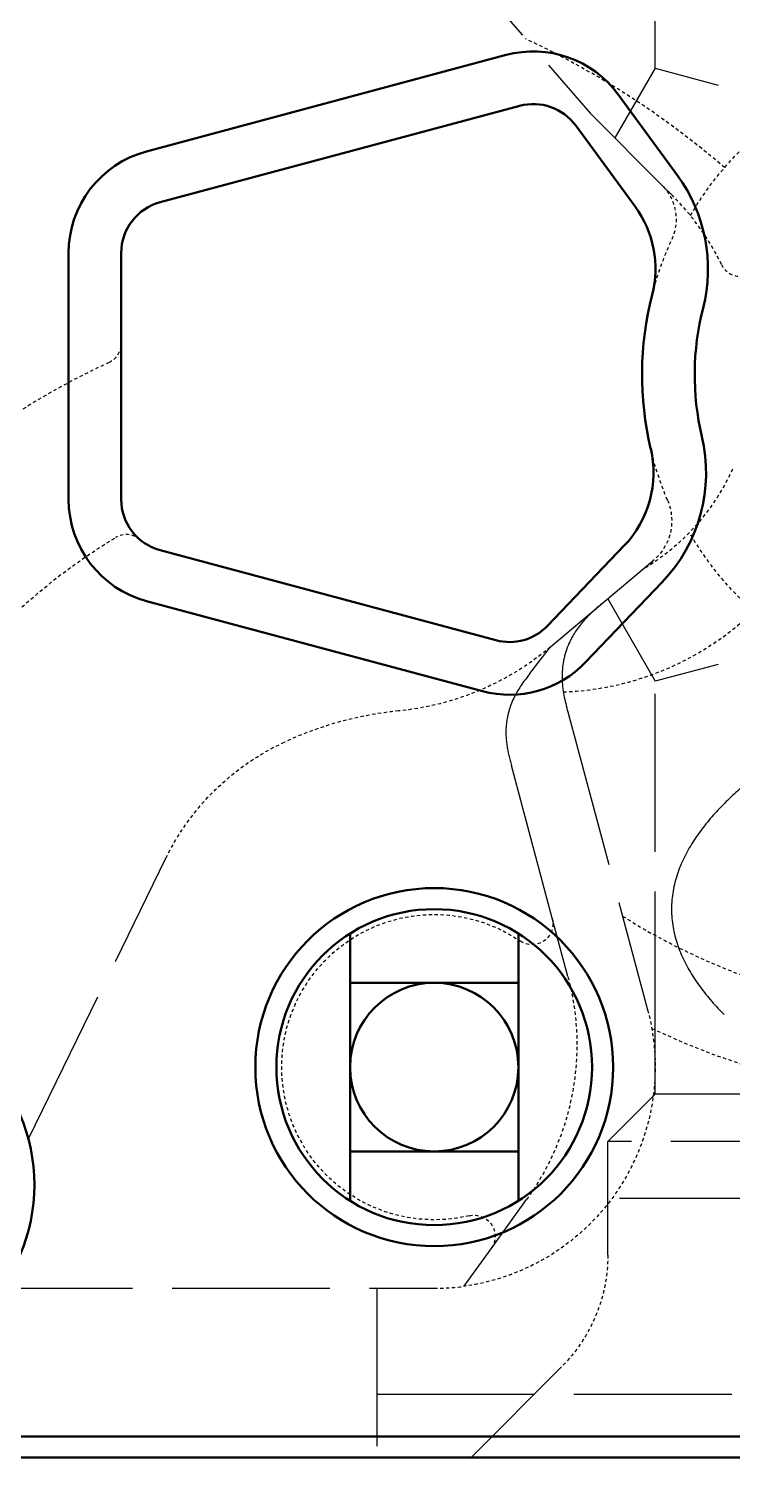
# Model space of a CAD drawing. Header units: millimetres. Extents: x 0 to 860, y -24 to 617.
# Drawn here: x 529.7 to 556.5, y 435 to 489.3 of the extents above; entities that cross this region are included whole.
import ezdxf

# ---------------------------------------------------------------- set-up
doc = ezdxf.new("R2010")
doc.units = ezdxf.units.MM
for name, pattern in [('AM_ISO02W050', [7.5, 6, -1.5]), ('AM_ISO08W050', [18, 12, -1.5, 3, -1.5]), ('HIDDEN2', [0.1875, 0.125, -0.0625])]:
    doc.linetypes.add(name, pattern=pattern)
for name, color, linetype, lineweight in [('AM_3', 6, 'AM_ISO02W050', 25), ('AM_7', 4, 'AM_ISO08W050', 25), ('Hidden', 7, 'HIDDEN2', 25), ('Visible', 7, 'Continuous', 50)]:
    doc.layers.add(name, color=color, linetype=linetype, lineweight=lineweight)

msp = doc.modelspace()

# ---------------------------------------------------------------- linework, layer by layer
at = {"layer": 'AM_3', "extrusion": (0, 1, 0)}
for p, q in [((553.526, 487.779), (553.526, 508.699)), ((534.703, 504.876), (551.057, 486.063)), ((553.526, 487.779), (551.994, 485.126)), ((553.526, 487.779), (555.926, 487.136)), ((553.806, 483.313), (551.057, 486.063)), ((554.196, 482.924), (553.806, 483.313)), ((549.547, 465.795), (553.439, 469.061)), ((551.721, 467.619), (553.526, 464.493)), ((548.763, 464.785), (549.547, 465.795)), ((555.926, 465.136), (553.526, 464.493)), ((553.526, 450.51), (553.526, 464.493)), ((550.206, 463.333), (553.239, 452.013)), ((549.613, 455.501), (548.06, 461.298)), ((529.705, 447.121), (534.926, 457.779)), ((550.21, 453.275), (549.613, 455.501)), ((553.526, 448.817), (553.526, 450.51)), ((553.526, 448.817), (551.726, 447.017)), ((558.326, 448.817), (553.526, 448.817)), ((560.126, 447.017), (551.726, 447.017)), ((551.726, 442.702), (551.726, 447.017)), ((547.286, 442.944), (548.64, 444.809)), ((558.172, 444.851), (551.884, 444.851)), ((546.247, 441.514), (547.286, 442.944)), ((527.661, 441.439), (545.126, 441.439)), ((542.939, 441.439), (542.939, 435.017)), ((549.968, 438.459), (546.526, 435.017)), ((542.939, 437.417), (558.172, 437.417))]:
    msp.add_line(p, q, dxfattribs=at)
at = {"layer": 'AM_7'}
for points, knots in [([(551.499, 467.433), (551.25, 467.225), (550.76, 466.806), (550.136, 465.864), (549.887, 464.592), (550.094, 463.751), (550.206, 463.333)], [0, 0, 0, 0, 0.0477876, 0.0955752, 0.159292, 0.2230088, 0.2230088, 0.2230088, 0.2230088]), ([(548.763, 464.785), (548.548, 464.508), (548.124, 463.945), (547.827, 462.966), (547.859, 462.061), (547.992, 461.552), (548.06, 461.298)], [0, 0, 0, 0, 0.0374294, 0.0748589, 0.1029309, 0.131003, 0.131003, 0.131003, 0.131003]), ([(558.326, 461.622), (558.326, 461.622), (558.292, 461.599), (558.156, 461.503), (558.055, 461.432), (557.799, 461.246), (557.615, 461.11), (557.211, 460.794), (556.992, 460.614), (556.444, 460.137), (556.107, 459.815), (555.482, 459.127), (555.196, 458.762), (554.709, 457.997), (554.51, 457.596), (554.229, 456.755), (554.146, 456.314), (554.146, 455.839), (554.146, 455.364), (554.229, 454.923), (554.51, 454.082), (554.709, 453.681), (555.196, 452.915), (555.482, 452.551), (556.107, 451.863), (556.444, 451.54), (556.992, 451.064), (557.211, 450.884), (557.513, 450.648), (557.607, 450.576), (557.695, 450.51)], [1.3097594, 1.3097594, 1.3097594, 1.3097594, 1.3434162, 1.3434162, 1.3770733, 1.3770733, 1.4192037, 1.4192037, 1.4613342, 1.4613342, 1.532587, 1.532587, 1.6038399, 1.6038399, 1.6750927, 1.6750927, 1.7463456, 1.7463456, 1.7463456, 1.8175984, 1.8175984, 1.8888512, 1.8888512, 1.9601041, 1.9601041, 2.0313569, 2.0313569, 2.0734874, 2.0734874, 2.0941772, 2.0941772, 2.0941772, 2.0941772])]:
    msp.add_open_spline(points, degree=3, knots=knots, dxfattribs=at)
at = {"layer": 'Hidden', "extrusion": (1e-16, 0, -1)}
for centre, radius, start, end in [((-545.126, 449.839), 56, 30.635, 79.2796), ((-565.227, 476.136), 12, 30.264, 330.0521), ((-565.227, 476.136), 12.2, 14.3731, 24.9462), ((-565.227, 476.136), 12.2, 337.026, 346.7037), ((-548.686, 476.078), 8.54, 204.4061, 239.2119), ((-552.154, 470.593), 2, 157.026, 230), ((-545.126, 449.839), 23.479, 5.8333, 58.9251), ((-542.733, 473.915), 10.601, 230, 264.3238), ((-543.381, 453.637), 9.415, 26.1005, 65.3318), ((-545.126, 449.839), 5.8, 256.7491, 124.2509), ((-548.84, 455.294), 0.8, 165, 304.2509), ((-540.55, 450.687), 10, 165, 216), ((-545.126, 449.839), 8.4, 165, 262.3322), ((-546.639, 443.415), 0.8, 76.7491, 216), ((-545.726, 442.702), 6, 180, 225)]:
    msp.add_arc(centre, radius, start, end, dxfattribs=at)
at = {"layer": 'Hidden'}
for centre, radius, start, end in [((565.227, 476.136), 24.3, 237.8231, 137.1805), ((534.539, 458.851), 33.169, 49.3091, 64.9251), ((552.534, 482.041), 1.8, 335.0538, 45), ((547.407, 476.136), 9.6, 25.8554, 45), ((556.766, 480.671), 0.8, 205.8554, 331.807), ((532.427, 477.327), 0.8, 294.7948, 0), ((545.126, 449.839), 29.479, 114.7948, 138.3502), ((533.42, 469.264), 0.8, 49.7848, 121.0749), ((549.64, 475.081), 11, 272.0529, 313.9039), ((545.126, 449.839), 13.595, 95.6762, 114.6682), ((565.227, 476.136), 27.5, 244.5166, 325.2098), ((545.126, 449.839), 8.4, 270, 277.6678)]:
    msp.add_arc(centre, radius, start, end, dxfattribs=at)
at = {"layer": 'Visible', "extrusion": (0, 1, 0)}
for p, q in [((547.857, 488.279), (534.192, 484.617)), ((554.373, 483.705), (552.118, 486.78)), ((534.71, 482.686), (548.375, 486.347)), ((550.505, 485.598), (552.76, 482.522)), ((531.227, 480.754), (531.227, 471.402)), ((533.227, 471.402), (533.227, 480.754)), ((547.474, 466.05), (534.71, 469.47)), ((552.351, 469.644), (549.436, 466.599)), ((550.881, 465.216), (553.796, 468.261)), ((534.192, 467.538), (546.956, 464.118)), ((541.926, 444.763), (541.926, 454.914)), ((548.326, 454.914), (548.326, 444.763)), ((541.926, 453.039), (548.326, 453.039)), ((548.326, 446.639), (541.926, 446.639)), ((569.567, 435.817), (522.081, 435.817)), ((522.081, 435.017), (591.455, 435.017))]:
    msp.add_line(p, q, dxfattribs=at)
at = {"layer": 'Visible'}
for centre in [(545.126, 449.839), (523.126, 445.367)]:
    msp.add_circle(centre, 6.8, dxfattribs=at)
at = {"layer": 'Visible', "extrusion": (1e-16, 0, -1)}
msp.add_circle((-545.126, 449.839), 6, dxfattribs=at)
at = {"layer": 'Visible'}
for centre, radius, start, end in [((548.892, 484.415), 4, 36.25, 105), ((535.227, 480.754), 4, 105, 180), ((549.535, 480.157), 6, 345.6269, 36.25), ((565.227, 476.136), 12.2, 165.6269, 193.2963), ((549.462, 472.41), 6, 316.25, 13.2963), ((535.227, 471.402), 4, 180, 255), ((547.991, 467.982), 4, 255, 316.25), ((545.126, 449.839), 3.2, 90.001, 180), ((545.126, 449.839), 3.2, 0.0008, 89.999), ((545.126, 449.839), 3.2, 180, 270), ((545.126, 449.839), 3.2, 270, 359.9992)]:
    msp.add_arc(centre, radius, start, end, dxfattribs=at)
at = {"layer": 'Visible', "extrusion": (1e-16, 0, -1)}
for centre, radius, start, end in [((-548.892, 484.415), 2, 75, 143.75), ((-535.227, 480.754), 2, 0, 75), ((-549.535, 480.157), 4, 143.75, 194.3731), ((-565.227, 476.136), 10.2, 346.7037, 14.3731), ((-549.462, 472.41), 4, 166.7037, 223.75), ((-535.227, 471.402), 2, 285, 0), ((-547.991, 467.982), 2, 223.75, 285)]:
    msp.add_arc(centre, radius, start, end, dxfattribs=at)

doc.saveas('drawing.dxf')
